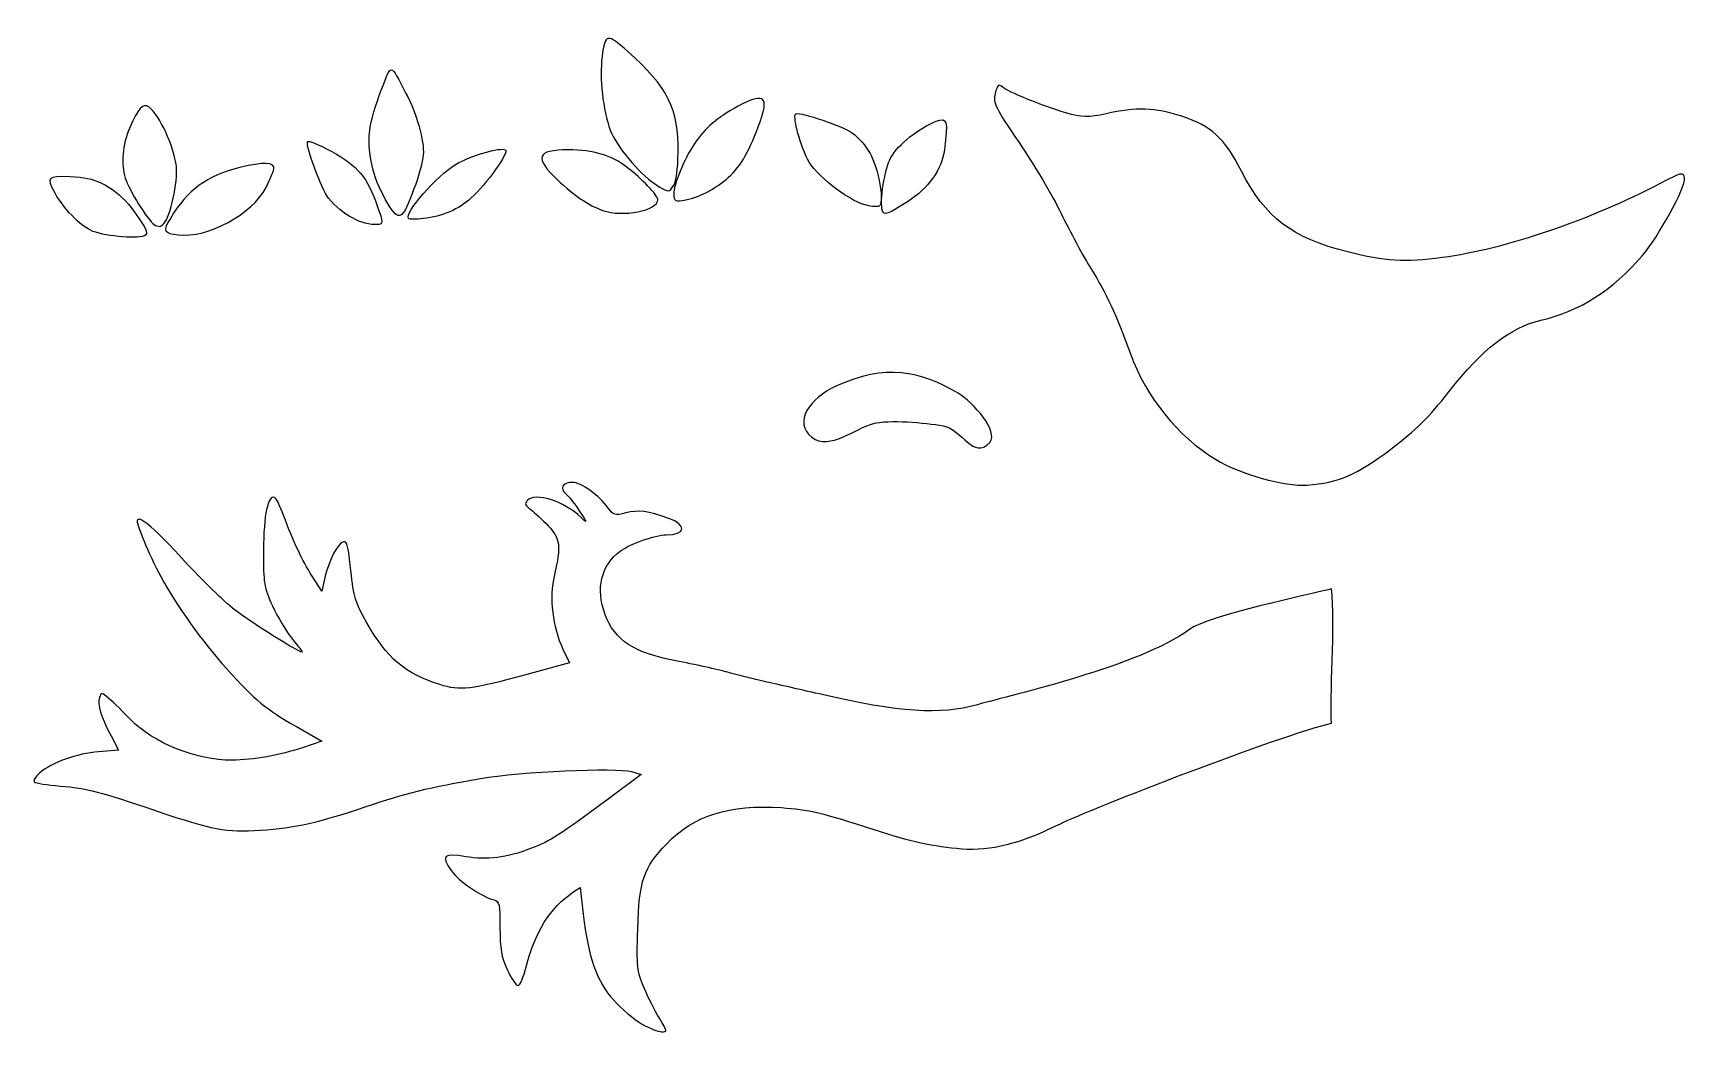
# Model space of a CAD drawing. Header units: centimetres. Extents: x -32.5 to 19.1, y 1.3 to 20.8.
# Drawn here: x -13.01 to 19.12, y 1.31 to 20.73 of the extents above; entities that cross this region are included whole.
import ezdxf

# ---------------------------------------------------------------- set-up
doc = ezdxf.new("R2010")
doc.units = ezdxf.units.CM
doc.header["$MEASUREMENT"] = 0
doc.layers.add('Layer 1', color=7, linetype='Continuous')

msp = doc.modelspace()

# ---------------------------------------------------------------- linework, layer by layer
at = {"layer": 'Layer 1'}
for points, knots in [([(-0.92727, 17.80339), (-1.22951, 18.00186), (-1.6771, 18.54318), (-1.78747, 18.84374), (-1.78747, 18.84374), (-1.93031, 19.23273), (-1.99997, 19.86043), (-1.94597, 20.27213), (-1.94597, 20.27213), (-1.88683, 20.72312), (-1.84964, 20.73073), (-1.44804, 20.37408), (-1.44804, 20.37408), (-0.66787, 19.6812), (-0.45378, 19.2522), (-0.46841, 18.41107), (-0.46841, 18.41107), (-0.47432, 18.07133), (-0.50203, 17.85926), (-0.55144, 17.77551), (-0.55144, 17.77551), (-0.64262, 17.62097), (-0.65034, 17.62154), (-0.92727, 17.80339)], [0, 0, 0, 0, 0.14285714, 0.14285714, 0.14285714, 0.14285714, 0.28571429, 0.28571429, 0.28571429, 0.28571429, 0.42857143, 0.42857143, 0.42857143, 0.42857143, 0.57142857, 0.57142857, 0.57142857, 0.57142857, 0.71428571, 0.71428571, 0.71428571, 0.71428571, 1, 1, 1, 1]), ([(-5.60317, 17.69958), (-5.51152, 17.94684), (-5.43008, 18.24368), (-5.42218, 18.3592), (-5.42218, 18.3592), (-5.40208, 18.65306), (-5.53877, 19.13481), (-5.76562, 19.56966), (-5.76562, 19.56966), (-6.0724, 20.15771), (-6.03213, 20.15344), (-6.23979, 19.61991), (-6.23979, 19.61991), (-6.34059, 19.36093), (-6.4415, 19.00886), (-6.46403, 18.83754), (-6.46403, 18.83754), (-6.51507, 18.31614), (-6.36943, 17.84539), (-6.10547, 17.40111), (-6.10547, 17.40111), (-5.88531, 17.05382), (-5.83041, 17.08645), (-5.60317, 17.69958)], [0, 0, 0, 0, 0.14285714, 0.14285714, 0.14285714, 0.14285714, 0.28571429, 0.28571429, 0.28571429, 0.28571429, 0.42857143, 0.42857143, 0.42857143, 0.42857143, 0.57142857, 0.57142857, 0.57142857, 0.57142857, 0.71428571, 0.71428571, 0.71428571, 0.71428571, 1, 1, 1, 1]), ([(9.98015, 12.44202), (9.24262, 12.8914), (8.63119, 13.6492), (8.32406, 14.49454), (8.32406, 14.49454), (8.05047, 15.24756), (7.85213, 15.6773), (7.56784, 16.13305), (7.56784, 16.13305), (7.40997, 16.38613), (7.14464, 16.87525), (6.97822, 17.21998), (6.97822, 17.21998), (6.8118, 17.56472), (6.4437, 18.18579), (6.16023, 18.60015), (6.16023, 18.60015), (5.69803, 19.27574), (5.65009, 19.37443), (5.6959, 19.55596), (5.6959, 19.55596), (5.73774, 19.72174), (5.76193, 19.74528), (5.82951, 19.68599), (5.82951, 19.68599), (5.94111, 19.58809), (6.60909, 19.31423), (7.06916, 19.17775), (7.06916, 19.17775), (7.37177, 19.08798), (7.52266, 19.08448), (7.84995, 19.15962), (7.84995, 19.15962), (8.43638, 19.29427), (8.80426, 19.28267), (9.3222, 19.11319), (9.3222, 19.11319), (9.89998, 18.92414), (10.15015, 18.69423), (10.48239, 18.04693), (10.48239, 18.04693), (10.94651, 17.14268), (11.46607, 16.74733), (12.54959, 16.4739), (12.54959, 16.4739), (13.28374, 16.28863), (13.64586, 16.26716), (14.39388, 16.36456), (14.39388, 16.36456), (15.58028, 16.51903), (17.28384, 17.09936), (18.62449, 17.80574), (18.62449, 17.80574), (19.03557, 18.02234), (19.0791, 18.03173), (19.09838, 17.90796), (19.09838, 17.90796), (19.12411, 17.74281), (18.5945, 16.77412), (18.27509, 16.40211), (18.27509, 16.40211), (17.69418, 15.72554), (17.06145, 15.32219), (16.30425, 15.14575), (16.30425, 15.14575), (15.70816, 15.00685), (15.166, 14.58565), (14.51655, 13.75688), (14.51655, 13.75688), (14.12597, 13.25847), (13.88169, 13.0171), (13.38726, 12.64108), (13.38726, 12.64108), (12.73274, 12.14332), (12.37347, 11.98892), (11.76067, 11.94203), (11.76067, 11.94203), (11.32213, 11.90847), (10.45718, 12.15136), (9.98015, 12.44202)], [0, 0, 0, 0, 0.04761905, 0.04761905, 0.04761905, 0.04761905, 0.0952381, 0.0952381, 0.0952381, 0.0952381, 0.14285714, 0.14285714, 0.14285714, 0.14285714, 0.19047619, 0.19047619, 0.19047619, 0.19047619, 0.23809524, 0.23809524, 0.23809524, 0.23809524, 0.28571429, 0.28571429, 0.28571429, 0.28571429, 0.33333333, 0.33333333, 0.33333333, 0.33333333, 0.38095238, 0.38095238, 0.38095238, 0.38095238, 0.42857143, 0.42857143, 0.42857143, 0.42857143, 0.47619048, 0.47619048, 0.47619048, 0.47619048, 0.52380952, 0.52380952, 0.52380952, 0.52380952, 0.57142857, 0.57142857, 0.57142857, 0.57142857, 0.61904762, 0.61904762, 0.61904762, 0.61904762, 0.66666667, 0.66666667, 0.66666667, 0.66666667, 0.71428571, 0.71428571, 0.71428571, 0.71428571, 0.76190476, 0.76190476, 0.76190476, 0.76190476, 0.80952381, 0.80952381, 0.80952381, 0.80952381, 0.85714286, 0.85714286, 0.85714286, 0.85714286, 0.9047619, 0.9047619, 0.9047619, 0.9047619, 1, 1, 1, 1]), ([(-10.22191, 18.13377), (-10.18634, 17.84195), (-10.33684, 17.16059), (-10.46654, 17.02624), (-10.46654, 17.02624), (-10.53233, 16.95809), (-10.57371, 16.95454), (-10.65673, 17.00989), (-10.65673, 17.00989), (-10.77768, 17.09054), (-11.14736, 17.68535), (-11.21557, 17.90906), (-11.21557, 17.90906), (-11.29882, 18.1821), (-11.2671, 18.56839), (-11.1362, 18.87568), (-11.1362, 18.87568), (-10.97203, 19.26105), (-10.86633, 19.37792), (-10.75748, 19.29442), (-10.75748, 19.29442), (-10.54626, 19.13238), (-10.27089, 18.53561), (-10.22191, 18.13377)], [0, 0, 0, 0, 0.14285714, 0.14285714, 0.14285714, 0.14285714, 0.28571429, 0.28571429, 0.28571429, 0.28571429, 0.42857143, 0.42857143, 0.42857143, 0.42857143, 0.57142857, 0.57142857, 0.57142857, 0.57142857, 0.71428571, 0.71428571, 0.71428571, 0.71428571, 1, 1, 1, 1]), ([(-0.55437, 17.60251), (-0.56165, 17.7684), (-0.34535, 18.29432), (-0.15604, 18.57099), (-0.15604, 18.57099), (0.06552, 18.89481), (0.28115, 19.08063), (0.70025, 19.30895), (0.70025, 19.30895), (1.16029, 19.55956), (1.28927, 19.50386), (1.15924, 19.11074), (1.15924, 19.11074), (0.9725, 18.5462), (0.78798, 18.19596), (0.55803, 17.9696), (0.55803, 17.9696), (0.32855, 17.74368), (-0.03619, 17.54224), (-0.31806, 17.48575), (-0.31806, 17.48575), (-0.51945, 17.44539), (-0.5481, 17.45954), (-0.55437, 17.60251)], [0, 0, 0, 0, 0.14285714, 0.14285714, 0.14285714, 0.14285714, 0.28571429, 0.28571429, 0.28571429, 0.28571429, 0.42857143, 0.42857143, 0.42857143, 0.42857143, 0.57142857, 0.57142857, 0.57142857, 0.57142857, 0.71428571, 0.71428571, 0.71428571, 0.71428571, 1, 1, 1, 1]), ([(3.17033, 17.38845), (3.30299, 17.3502), (3.43076, 17.34544), (3.45425, 17.37788), (3.45425, 17.37788), (3.53556, 17.49011), (3.41636, 18.12049), (3.26317, 18.38838), (3.26317, 18.38838), (3.17858, 18.53632), (3.02639, 18.71535), (2.92498, 18.78622), (2.92498, 18.78622), (2.73332, 18.92015), (1.93165, 19.19367), (1.82481, 19.16158), (1.82481, 19.16158), (1.74973, 19.13903), (1.87813, 18.62825), (2.04663, 18.27916), (2.04663, 18.27916), (2.19036, 17.98138), (2.80577, 17.49358), (3.17033, 17.38845)], [0, 0, 0, 0, 0.14285714, 0.14285714, 0.14285714, 0.14285714, 0.28571429, 0.28571429, 0.28571429, 0.28571429, 0.42857143, 0.42857143, 0.42857143, 0.42857143, 0.57142857, 0.57142857, 0.57142857, 0.57142857, 0.71428571, 0.71428571, 0.71428571, 0.71428571, 1, 1, 1, 1]), ([(4.54822, 19.01549), (4.22774, 18.89672), (3.80426, 18.5581), (3.66726, 18.31106), (3.66726, 18.31106), (3.54698, 18.09416), (3.44597, 17.44987), (3.5044, 17.27229), (3.5044, 17.27229), (3.53455, 17.18066), (3.61293, 17.20912), (3.99039, 17.44872), (3.99039, 17.44872), (4.3939, 17.70487), (4.6588, 18.0779), (4.70832, 18.45971), (4.70832, 18.45971), (4.78261, 19.0325), (4.76443, 19.09562), (4.54822, 19.01549)], [0, 0, 0, 0, 0.16666667, 0.16666667, 0.16666667, 0.16666667, 0.33333333, 0.33333333, 0.33333333, 0.33333333, 0.5, 0.5, 0.5, 0.5, 0.66666667, 0.66666667, 0.66666667, 0.66666667, 1, 1, 1, 1]), ([(-6.31419, 17.00611), (-6.19974, 17.01354), (-6.19986, 17.04052), (-6.31582, 17.36977), (-6.31582, 17.36977), (-6.51448, 17.93383), (-6.69073, 18.14351), (-7.2027, 18.42488), (-7.2027, 18.42488), (-7.47966, 18.5771), (-7.65437, 18.64729), (-7.67133, 18.61317), (-7.67133, 18.61317), (-7.71194, 18.53145), (-7.39592, 17.67806), (-7.26765, 17.52305), (-7.26765, 17.52305), (-6.9979, 17.19707), (-6.61026, 16.98691), (-6.31419, 17.00611)], [0, 0, 0, 0, 0.16666667, 0.16666667, 0.16666667, 0.16666667, 0.33333333, 0.33333333, 0.33333333, 0.33333333, 0.5, 0.5, 0.5, 0.5, 0.66666667, 0.66666667, 0.66666667, 0.66666667, 1, 1, 1, 1]), ([(-5.42149, 17.12198), (-5.04243, 17.16877), (-4.74153, 17.29853), (-4.48819, 17.52447), (-4.48819, 17.52447), (-4.20022, 17.78129), (-3.74529, 18.42308), (-3.82335, 18.46241), (-3.82335, 18.46241), (-3.92642, 18.51434), (-4.50964, 18.34392), (-4.78409, 18.18166), (-4.78409, 18.18166), (-5.15731, 17.96102), (-5.80431, 17.22165), (-5.70999, 17.12357), (-5.70999, 17.12357), (-5.6924, 17.10528), (-5.56258, 17.10456), (-5.42149, 17.12198)], [0, 0, 0, 0, 0.16666667, 0.16666667, 0.16666667, 0.16666667, 0.33333333, 0.33333333, 0.33333333, 0.33333333, 0.5, 0.5, 0.5, 0.5, 0.66666667, 0.66666667, 0.66666667, 0.66666667, 1, 1, 1, 1]), ([(-1.93143, 17.28141), (-2.21477, 17.38353), (-2.48709, 17.56749), (-2.81268, 17.87673), (-2.81268, 17.87673), (-3.27385, 18.31475), (-3.22214, 18.45924), (-2.6042, 18.45924), (-2.6042, 18.45924), (-2.10403, 18.45924), (-1.77584, 18.36056), (-1.45261, 18.11299), (-1.45261, 18.11299), (-1.18077, 17.90478), (-0.8605, 17.5694), (-0.8605, 17.49295), (-0.8605, 17.49295), (-0.8605, 17.27882), (-1.54765, 17.14309), (-1.93143, 17.28141)], [0, 0, 0, 0, 0.16666667, 0.16666667, 0.16666667, 0.16666667, 0.33333333, 0.33333333, 0.33333333, 0.33333333, 0.5, 0.5, 0.5, 0.5, 0.66666667, 0.66666667, 0.66666667, 0.66666667, 1, 1, 1, 1]), ([(-10.33928, 17.12703), (-10.00213, 17.68262), (-9.6272, 17.95734), (-8.99061, 18.11521), (-8.99061, 18.11521), (-8.5305, 18.22932), (-8.30463, 18.22025), (-8.32596, 18.0885), (-8.32596, 18.0885), (-8.3336, 18.04134), (-8.40284, 17.87897), (-8.47984, 17.72769), (-8.47984, 17.72769), (-8.74217, 17.21225), (-9.61835, 16.73843), (-10.18403, 16.80609), (-10.18403, 16.80609), (-10.4686, 16.84013), (-10.48846, 16.88119), (-10.33928, 17.12703)], [0, 0, 0, 0, 0.16666667, 0.16666667, 0.16666667, 0.16666667, 0.33333333, 0.33333333, 0.33333333, 0.33333333, 0.5, 0.5, 0.5, 0.5, 0.66666667, 0.66666667, 0.66666667, 0.66666667, 1, 1, 1, 1]), ([(-12.64151, 17.73647), (-12.50553, 17.4229), (-12.14444, 17.01841), (-11.89033, 16.89502), (-11.89033, 16.89502), (-11.66723, 16.78668), (-11.0184, 16.72075), (-10.84426, 16.78873), (-10.84426, 16.78873), (-10.7544, 16.82381), (-10.78707, 16.90053), (-11.04679, 17.26443), (-11.04679, 17.26443), (-11.32444, 17.65346), (-11.71129, 17.89774), (-12.09523, 17.92648), (-12.09523, 17.92648), (-12.6712, 17.96959), (-12.73325, 17.94802), (-12.64151, 17.73647)], [0, 0, 0, 0, 0.16666667, 0.16666667, 0.16666667, 0.16666667, 0.33333333, 0.33333333, 0.33333333, 0.33333333, 0.5, 0.5, 0.5, 0.5, 0.66666667, 0.66666667, 0.66666667, 0.66666667, 1, 1, 1, 1]), ([(4.68651, 13.09359), (4.32324, 13.15662), (3.64659, 13.22), (3.31271, 13.13489), (3.31271, 13.13489), (2.99664, 13.05433), (2.47451, 12.60687), (2.133, 12.87001), (2.133, 12.87001), (1.75889, 13.15826), (2.09547, 13.6339), (2.59657, 13.86198), (2.59657, 13.86198), (3.57006, 14.30508), (4.23143, 14.16699), (4.97295, 13.7267), (4.97295, 13.7267), (5.27246, 13.54886), (5.77465, 12.97942), (5.58865, 12.77038), (5.58865, 12.77038), (5.27439, 12.41719), (5.04978, 13.03055), (4.68651, 13.09359)], [0, 0, 0, 0, 0.14285714, 0.14285714, 0.14285714, 0.14285714, 0.28571429, 0.28571429, 0.28571429, 0.28571429, 0.42857143, 0.42857143, 0.42857143, 0.42857143, 0.57142857, 0.57142857, 0.57142857, 0.57142857, 0.71428571, 0.71428571, 0.71428571, 0.71428571, 1, 1, 1, 1]), ([(-1.17816, 1.46714), (-1.32549, 1.55166), (-1.57142, 1.75978), (-1.72466, 1.92961), (-1.72466, 1.92961), (-2.0513, 2.29161), (-2.21632, 2.75941), (-2.31325, 3.59813), (-2.31325, 3.59813), (-2.31325, 3.59813), (-2.37325, 4.11736), (-2.37325, 4.11736), (-2.37325, 4.11736), (-2.37325, 4.11736), (-2.51262, 4.02267), (-2.51262, 4.02267), (-2.51262, 4.02267), (-2.95651, 3.72106), (-3.25021, 3.25287), (-3.4213, 2.57412), (-3.4213, 2.57412), (-3.472, 2.37297), (-3.54402, 2.20839), (-3.58134, 2.20839), (-3.58134, 2.20839), (-3.61866, 2.20839), (-3.71261, 2.34877), (-3.79013, 2.52035), (-3.79013, 2.52035), (-3.90812, 2.78151), (-3.93107, 2.9144), (-3.93107, 3.33643), (-3.93107, 3.33643), (-3.93107, 3.79961), (-3.94045, 3.84326), (-4.04648, 3.87385), (-4.04648, 3.87385), (-4.31365, 3.95091), (-4.72621, 4.23536), (-4.87919, 4.44799), (-4.87919, 4.44799), (-5.08481, 4.73378), (-5.02319, 4.79177), (-4.59504, 4.71541), (-4.59504, 4.71541), (-4.20033, 4.64502), (-3.78843, 4.69638), (-3.33573, 4.87243), (-3.33573, 4.87243), (-2.9439, 5.02481), (-2.77855, 5.13045), (-1.82624, 5.83683), (-1.82624, 5.83683), (-1.82624, 5.83683), (-1.18366, 6.31347), (-1.18366, 6.31347), (-1.18366, 6.31347), (-1.18366, 6.31347), (-1.37354, 6.36932), (-1.37354, 6.36932), (-1.37354, 6.36932), (-1.66809, 6.45597), (-3.53908, 6.37135), (-4.3127, 6.23639), (-4.3127, 6.23639), (-5.31402, 6.0617), (-5.76276, 5.95119), (-6.5328, 5.68962), (-6.5328, 5.68962), (-7.44155, 5.38094), (-7.91178, 5.27585), (-8.58859, 5.23017), (-8.58859, 5.23017), (-9.24929, 5.18558), (-9.53154, 5.23796), (-10.59745, 5.60295), (-10.59745, 5.60295), (-11.70685, 5.98283), (-11.96157, 6.04872), (-12.47635, 6.08898), (-12.47635, 6.08898), (-12.73081, 6.10888), (-12.95911, 6.14543), (-12.9837, 6.1702), (-12.9837, 6.1702), (-13.00829, 6.19498), (-12.96339, 6.27165), (-12.88393, 6.34059), (-12.88393, 6.34059), (-12.64981, 6.54372), (-12.15091, 6.72387), (-11.73339, 6.75604), (-11.73339, 6.75604), (-11.73339, 6.75604), (-11.34421, 6.78603), (-11.34421, 6.78603), (-11.34421, 6.78603), (-11.34421, 6.78603), (-11.49229, 7.06368), (-11.49229, 7.06368), (-11.49229, 7.06368), (-11.68597, 7.42685), (-11.76131, 7.67587), (-11.7182, 7.81038), (-11.7182, 7.81038), (-11.68561, 7.91203), (-11.67273, 7.91005), (-11.52287, 7.78036), (-11.52287, 7.78036), (-11.43462, 7.70399), (-11.25179, 7.52646), (-11.11657, 7.38585), (-11.11657, 7.38585), (-10.67496, 6.92664), (-9.83418, 6.58916), (-9.13905, 6.59209), (-9.13905, 6.59209), (-8.73142, 6.59381), (-8.20169, 6.68775), (-7.76961, 6.83495), (-7.76961, 6.83495), (-7.76961, 6.83495), (-7.39333, 6.96314), (-7.39333, 6.96314), (-7.39333, 6.96314), (-7.39333, 6.96314), (-7.88719, 7.24463), (-7.88719, 7.24463), (-7.88719, 7.24463), (-8.49323, 7.59006), (-8.67843, 7.74381), (-9.24591, 8.37256), (-9.24591, 8.37256), (-9.72441, 8.90273), (-10.21024, 9.58327), (-10.52403, 10.16295), (-10.52403, 10.16295), (-10.76235, 10.60321), (-11.01848, 11.22066), (-10.98027, 11.26281), (-10.98027, 11.26281), (-10.91634, 11.33332), (-10.64001, 11.09255), (-10.06219, 10.46285), (-10.06219, 10.46285), (-9.72572, 10.09617), (-9.29238, 9.67361), (-9.09921, 9.52382), (-9.09921, 9.52382), (-8.79073, 9.28461), (-7.85079, 8.69211), (-7.7798, 8.69211), (-7.7798, 8.69211), (-7.76541, 8.69211), (-7.84946, 8.80692), (-7.96658, 8.94725), (-7.96658, 8.94725), (-8.08369, 9.08758), (-8.25843, 9.378), (-8.35489, 9.59262), (-8.35489, 9.59262), (-8.52228, 9.96504), (-8.5302, 10.01435), (-8.52846, 10.67324), (-8.52846, 10.67324), (-8.52666, 11.35818), (-8.44248, 11.75735), (-8.31184, 11.70046), (-8.31184, 11.70046), (-8.2823, 11.6876), (-8.20461, 11.53196), (-8.13919, 11.35459), (-8.13919, 11.35459), (-7.94885, 10.83857), (-7.78197, 10.48411), (-7.58204, 10.17123), (-7.58204, 10.17123), (-7.58204, 10.17123), (-7.39552, 9.87933), (-7.39552, 9.87933), (-7.39552, 9.87933), (-7.39552, 9.87933), (-7.3344, 10.14484), (-7.3344, 10.14484), (-7.3344, 10.14484), (-7.25798, 10.47679), (-7.08086, 10.8174), (-6.9727, 10.84038), (-6.9727, 10.84038), (-6.90735, 10.85426), (-6.8781, 10.74012), (-6.82943, 10.28141), (-6.82943, 10.28141), (-6.7738, 9.75708), (-6.74585, 9.66531), (-6.52007, 9.26576), (-6.52007, 9.26576), (-6.12954, 8.57463), (-5.78145, 8.27956), (-5.10128, 8.06308), (-5.10128, 8.06308), (-4.70151, 7.93584), (-4.51044, 7.95785), (-3.40612, 8.2584), (-3.40612, 8.2584), (-3.40612, 8.2584), (-2.58182, 8.48274), (-2.58182, 8.48274), (-2.58182, 8.48274), (-2.58182, 8.48274), (-2.70822, 8.75252), (-2.70822, 8.75252), (-2.70822, 8.75252), (-2.91257, 9.18869), (-2.97705, 9.74924), (-2.87393, 10.19322), (-2.87393, 10.19322), (-2.74139, 10.76384), (-2.75761, 10.89472), (-2.99218, 11.1472), (-2.99218, 11.1472), (-3.10444, 11.26804), (-3.25752, 11.41087), (-3.33236, 11.4646), (-3.33236, 11.4646), (-3.44222, 11.54349), (-3.45528, 11.57733), (-3.40017, 11.64032), (-3.40017, 11.64032), (-3.2529, 11.80863), (-2.68828, 11.63122), (-2.35471, 11.31184), (-2.35471, 11.31184), (-2.23053, 11.19293), (-2.23215, 11.20113), (-2.37679, 11.42367), (-2.37679, 11.42367), (-2.46263, 11.55575), (-2.58156, 11.70738), (-2.64108, 11.76063), (-2.64108, 11.76063), (-2.7771, 11.88233), (-2.71958, 11.994), (-2.52088, 11.994), (-2.52088, 11.994), (-2.35588, 11.994), (-1.99917, 11.73763), (-1.82569, 11.49437), (-1.82569, 11.49437), (-1.72504, 11.35324), (-1.69971, 11.34633), (-1.48144, 11.40042), (-1.48144, 11.40042), (-1.2323, 11.46217), (-1.07115, 11.4416), (-0.65175, 11.29455), (-0.65175, 11.29455), (-0.2904, 11.16785), (-0.32098, 10.97341), (-0.70225, 10.97341), (-0.70225, 10.97341), (-0.91609, 10.97341), (-1.401, 10.80093), (-1.59723, 10.65508), (-1.59723, 10.65508), (-1.9624, 10.38364), (-2.07418, 9.91949), (-1.8909, 9.43567), (-1.8909, 9.43567), (-1.68956, 8.90414), (-1.34735, 8.68514), (-0.44555, 8.51067), (-0.44555, 8.51067), (-0.0725, 8.4385), (0.36743, 8.34071), (0.53207, 8.29336), (0.53207, 8.29336), (0.69672, 8.24602), (1.00288, 8.16876), (1.21243, 8.12167), (1.21243, 8.12167), (1.42198, 8.07459), (1.89959, 7.96582), (2.27379, 7.87996), (2.27379, 7.87996), (3.85899, 7.51623), (4.6165, 7.46488), (5.34902, 7.67153), (5.34902, 7.67153), (6.05235, 7.86994), (8.48582, 8.41341), (9.47918, 9.13662), (9.47918, 9.13662), (9.85225, 9.40823), (11.8254, 9.81672), (12.23271, 9.92434), (12.23271, 9.92434), (12.30944, 9.26134), (12.19573, 7.76054), (12.23271, 7.30907), (12.23271, 7.30907), (11.2808, 7.09813), (7.52947, 5.63609), (6.96458, 5.35727), (6.96458, 5.35727), (6.17247, 4.96629), (5.61841, 4.82577), (5.04567, 4.8706), (5.04567, 4.8706), (4.50713, 4.91275), (4.02696, 5.01755), (3.33514, 5.24391), (3.33514, 5.24391), (2.33733, 5.5704), (2.07094, 5.63346), (1.539, 5.66909), (1.539, 5.66909), (0.52556, 5.73697), (-0.15832, 5.52197), (-0.68863, 4.96877), (-0.68863, 4.96877), (-1.14289, 4.4949), (-1.22472, 4.25422), (-1.25287, 3.30926), (-1.25287, 3.30926), (-1.27524, 2.55805), (-1.26944, 2.50228), (-1.13539, 2.17932), (-1.13539, 2.17932), (-1.05784, 1.99247), (-0.92118, 1.71996), (-0.83171, 1.57374), (-0.83171, 1.57374), (-0.67259, 1.31368), (-0.67167, 1.30794), (-0.78966, 1.31067), (-0.78966, 1.31067), (-0.856, 1.31221), (-1.03083, 1.38262), (-1.17816, 1.46714)], [0, 0, 0, 0, 0.01162791, 0.01162791, 0.01162791, 0.01162791, 0.02325581, 0.02325581, 0.02325581, 0.02325581, 0.03488372, 0.03488372, 0.03488372, 0.03488372, 0.04651163, 0.04651163, 0.04651163, 0.04651163, 0.05813953, 0.05813953, 0.05813953, 0.05813953, 0.06976744, 0.06976744, 0.06976744, 0.06976744, 0.08139535, 0.08139535, 0.08139535, 0.08139535, 0.09302326, 0.09302326, 0.09302326, 0.09302326, 0.10465116, 0.10465116, 0.10465116, 0.10465116, 0.11627907, 0.11627907, 0.11627907, 0.11627907, 0.12790698, 0.12790698, 0.12790698, 0.12790698, 0.13953488, 0.13953488, 0.13953488, 0.13953488, 0.15116279, 0.15116279, 0.15116279, 0.15116279, 0.1627907, 0.1627907, 0.1627907, 0.1627907, 0.1744186, 0.1744186, 0.1744186, 0.1744186, 0.18604651, 0.18604651, 0.18604651, 0.18604651, 0.19767442, 0.19767442, 0.19767442, 0.19767442, 0.20930233, 0.20930233, 0.20930233, 0.20930233, 0.22093023, 0.22093023, 0.22093023, 0.22093023, 0.23255814, 0.23255814, 0.23255814, 0.23255814, 0.24418605, 0.24418605, 0.24418605, 0.24418605, 0.25581395, 0.25581395, 0.25581395, 0.25581395, 0.26744186, 0.26744186, 0.26744186, 0.26744186, 0.27906977, 0.27906977, 0.27906977, 0.27906977, 0.29069767, 0.29069767, 0.29069767, 0.29069767, 0.30232558, 0.30232558, 0.30232558, 0.30232558, 0.31395349, 0.31395349, 0.31395349, 0.31395349, 0.3255814, 0.3255814, 0.3255814, 0.3255814, 0.3372093, 0.3372093, 0.3372093, 0.3372093, 0.34883721, 0.34883721, 0.34883721, 0.34883721, 0.36046512, 0.36046512, 0.36046512, 0.36046512, 0.37209302, 0.37209302, 0.37209302, 0.37209302, 0.38372093, 0.38372093, 0.38372093, 0.38372093, 0.39534884, 0.39534884, 0.39534884, 0.39534884, 0.40697674, 0.40697674, 0.40697674, 0.40697674, 0.41860465, 0.41860465, 0.41860465, 0.41860465, 0.43023256, 0.43023256, 0.43023256, 0.43023256, 0.44186047, 0.44186047, 0.44186047, 0.44186047, 0.45348837, 0.45348837, 0.45348837, 0.45348837, 0.46511628, 0.46511628, 0.46511628, 0.46511628, 0.47674419, 0.47674419, 0.47674419, 0.47674419, 0.48837209, 0.48837209, 0.48837209, 0.48837209, 0.5, 0.5, 0.5, 0.5, 0.51162791, 0.51162791, 0.51162791, 0.51162791, 0.52325581, 0.52325581, 0.52325581, 0.52325581, 0.53488372, 0.53488372, 0.53488372, 0.53488372, 0.54651163, 0.54651163, 0.54651163, 0.54651163, 0.55813953, 0.55813953, 0.55813953, 0.55813953, 0.56976744, 0.56976744, 0.56976744, 0.56976744, 0.58139535, 0.58139535, 0.58139535, 0.58139535, 0.59302326, 0.59302326, 0.59302326, 0.59302326, 0.60465116, 0.60465116, 0.60465116, 0.60465116, 0.61627907, 0.61627907, 0.61627907, 0.61627907, 0.62790698, 0.62790698, 0.62790698, 0.62790698, 0.63953488, 0.63953488, 0.63953488, 0.63953488, 0.65116279, 0.65116279, 0.65116279, 0.65116279, 0.6627907, 0.6627907, 0.6627907, 0.6627907, 0.6744186, 0.6744186, 0.6744186, 0.6744186, 0.68604651, 0.68604651, 0.68604651, 0.68604651, 0.69767442, 0.69767442, 0.69767442, 0.69767442, 0.70930233, 0.70930233, 0.70930233, 0.70930233, 0.72093023, 0.72093023, 0.72093023, 0.72093023, 0.73255814, 0.73255814, 0.73255814, 0.73255814, 0.74418605, 0.74418605, 0.74418605, 0.74418605, 0.75581395, 0.75581395, 0.75581395, 0.75581395, 0.76744186, 0.76744186, 0.76744186, 0.76744186, 0.77906977, 0.77906977, 0.77906977, 0.77906977, 0.79069767, 0.79069767, 0.79069767, 0.79069767, 0.80232558, 0.80232558, 0.80232558, 0.80232558, 0.81395349, 0.81395349, 0.81395349, 0.81395349, 0.8255814, 0.8255814, 0.8255814, 0.8255814, 0.8372093, 0.8372093, 0.8372093, 0.8372093, 0.84883721, 0.84883721, 0.84883721, 0.84883721, 0.86046512, 0.86046512, 0.86046512, 0.86046512, 0.87209302, 0.87209302, 0.87209302, 0.87209302, 0.88372093, 0.88372093, 0.88372093, 0.88372093, 0.89534884, 0.89534884, 0.89534884, 0.89534884, 0.90697674, 0.90697674, 0.90697674, 0.90697674, 0.91860465, 0.91860465, 0.91860465, 0.91860465, 0.93023256, 0.93023256, 0.93023256, 0.93023256, 0.94186047, 0.94186047, 0.94186047, 0.94186047, 0.95348837, 0.95348837, 0.95348837, 0.95348837, 0.96511628, 0.96511628, 0.96511628, 0.96511628, 0.97674419, 0.97674419, 0.97674419, 0.97674419, 1, 1, 1, 1])]:
    msp.add_open_spline(points, degree=3, knots=knots, dxfattribs=at)

doc.saveas('drawing.dxf')
